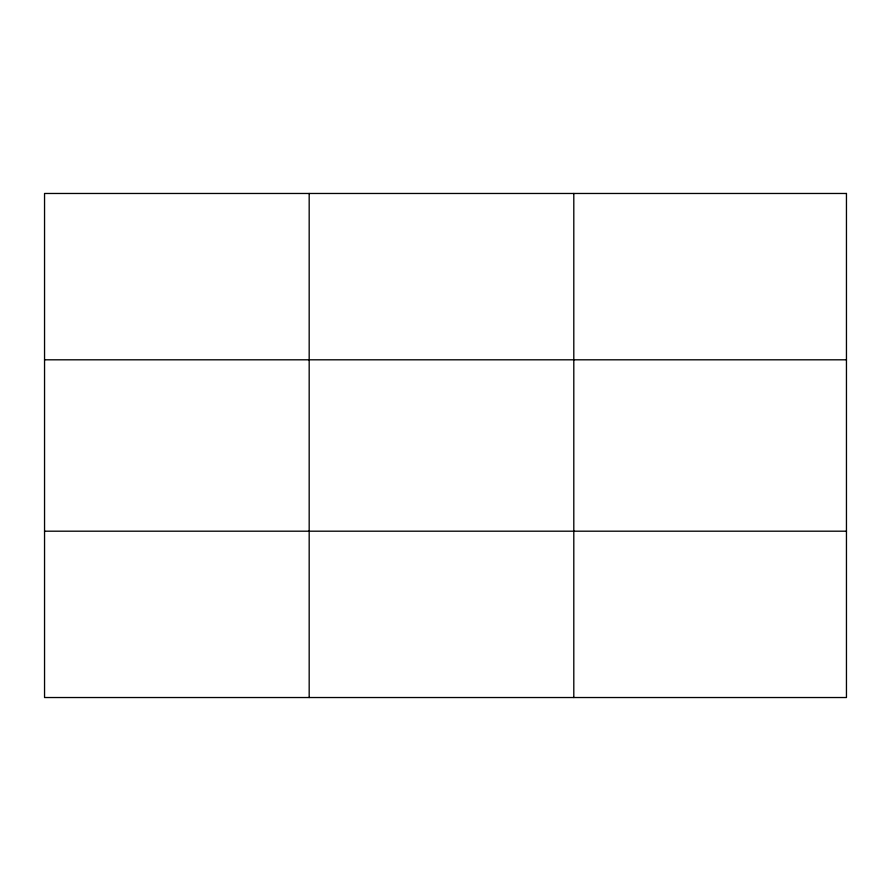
<?xml version="1.0" encoding="UTF-8"?>
<svg xmlns="http://www.w3.org/2000/svg" width="891" height="891" viewBox="0 0 891 891"><rect width="100%" height="100%" fill="white"/><g stroke="black" fill="none" stroke-linecap="round" stroke-linejoin="round"><path stroke-width="1.34" d="M309.177 697.53L309.177 193.47M573.804 697.53L573.804 193.47M44.55 359.808L846.45 359.808M44.55 531.192L846.45 531.192M846.45 193.47L846.45 697.53L44.55 697.53L44.55 193.47L846.45 193.47"/></g></svg>
